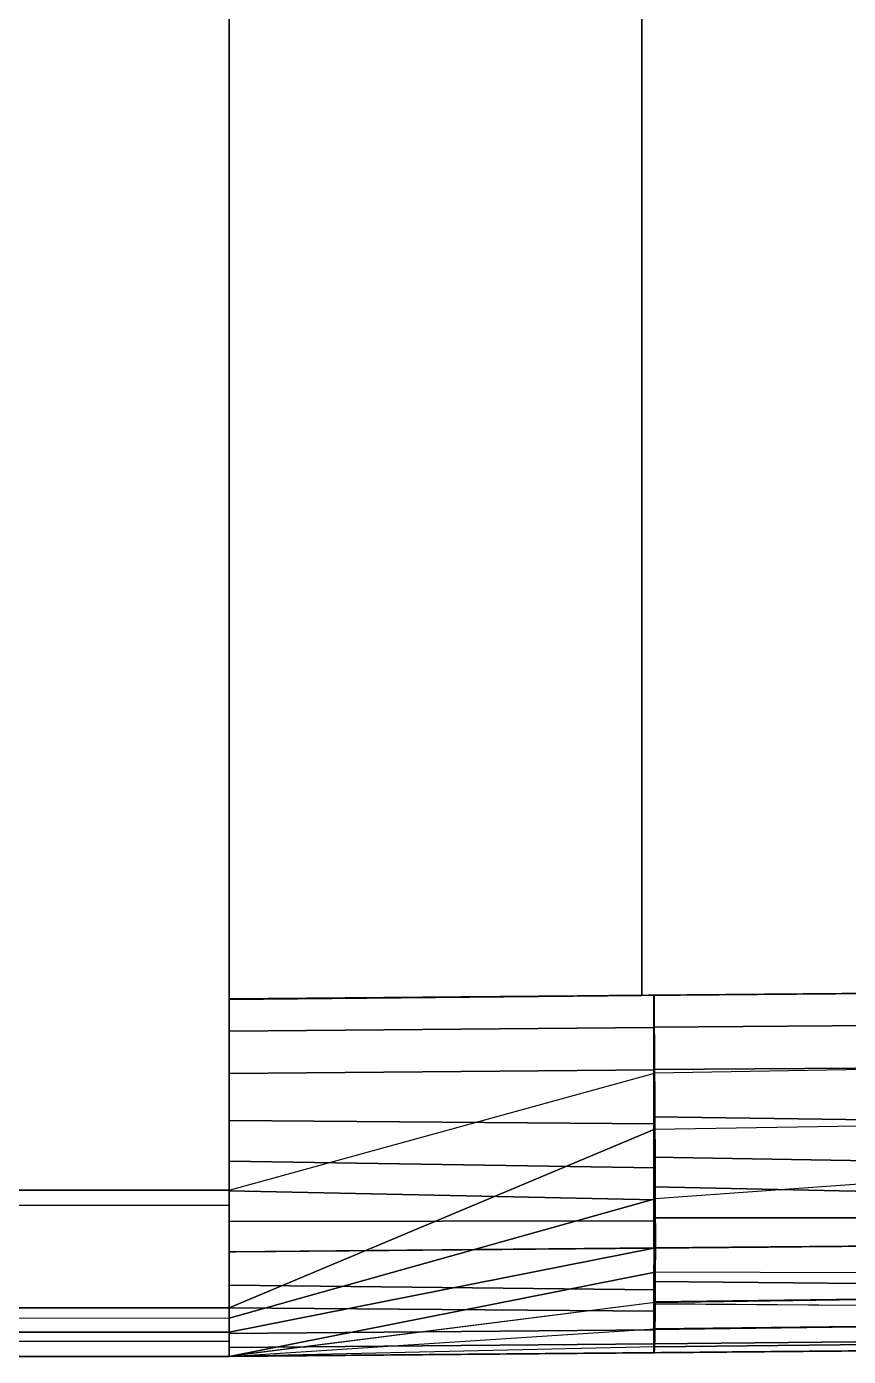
# Model space of a CAD drawing. Extents: x -229 to 199, y -36 to -26.
# Drawn here: x 195.985 to 197.468, y -35.628 to -33.227 of the extents above; entities that cross this region are included whole.
import ezdxf

# ---------------------------------------------------------------- set-up
doc = ezdxf.new("R2010")
doc.units = 0
doc.header["$MEASUREMENT"] = 0
doc.layers.add('IGES level 0', color=253, linetype='Continuous')

msp = doc.modelspace()

# ---------------------------------------------------------------- linework, layer by layer
for points in [[(196.3508, -26.4277, -7.8455), (196.3508, -35.3277, -7.8455), (142.107, -35.3277, -7.8455), (142.107, -26.4277, -7.8455)], [(196.3508, -26.4277, -17.3455), (196.3508, -35.3277, -17.3455), (142.107, -35.3277, -17.3455), (142.107, -26.4277, -17.3455)], [(197.8403, -34.9695, -7.8585), (196.3507, -34.9841, -7.8455), (196.3508, -30.8777, -7.8455), (197.8403, -30.8777, -7.8585)], [(197.8402, -34.969, -17.3325), (197.8406, -30.8777, -17.3325), (196.3507, -30.8777, -17.3455), (196.3507, -34.9825, -17.3455)], [(196.3507, -34.9841, -7.8455), (196.3507, -35.3277, -7.8455), (197.1184, -35.1162, -7.8676), (197.1173, -34.9758, -7.8521)], [(196.3507, -35.0405, -17.3428), (196.3507, -34.9825, -17.3455), (197.1173, -34.9758, -17.3388), (197.1178, -35.0338, -17.3362)], [(197.1173, -35.0336, -17.3361), (197.1173, -34.9757, -17.3387), (197.8403, -34.969, -17.3325), (197.8412, -35.0281, -17.3297)], [(196.3507, -35.1168, -17.3313), (196.3507, -35.0405, -17.3428), (197.1178, -35.0338, -17.3362), (197.1184, -35.1101, -17.3246)], [(197.1173, -35.1099, -17.3246), (197.1173, -35.0336, -17.3361), (197.8412, -35.0281, -17.3297), (197.8445, -35.105, -17.3178)], [(196.3507, -35.2021, -17.307), (196.3507, -35.1168, -17.3313), (197.1184, -35.1101, -17.3246), (197.119, -35.2077, -17.2957)], [(196.3507, -35.3277, -7.8455), (197.1184, -35.1162, -7.8676), (197.119, -35.2178, -7.8992), (196.3507, -35.5399, -7.9333)], [(197.1173, -35.1952, -17.3002), (197.1173, -35.1099, -17.3246), (197.8445, -35.105, -17.3178), (197.8529, -35.2057, -17.2872)], [(197.1184, -35.1162, -7.8676), (197.119, -35.2178, -7.8992), (197.8528, -35.2057, -7.9037), (197.8444, -35.1036, -7.8728)], [(196.3507, -35.2752, -17.2753), (196.3507, -35.2021, -17.307), (197.119, -35.2077, -17.2957), (197.1193, -35.2871, -17.2587)], [(197.1173, -35.2683, -17.2686), (197.1173, -35.1952, -17.3002), (197.8529, -35.2057, -17.2872), (197.862, -35.2807, -17.2522)], [(197.119, -35.2178, -7.8992), (197.1195, -35.343, -7.9668), (196.3507, -35.5585, -7.9782), (196.3507, -35.5399, -7.9333)], [(196.3507, -35.3286, -17.2448), (196.3507, -35.2752, -17.2753), (197.1193, -35.2872, -17.2587), (197.1195, -35.3448, -17.2228)], [(197.1173, -35.3218, -17.2381), (197.1173, -35.2683, -17.2686), (197.8622, -35.2806, -17.2521), (197.8714, -35.3376, -17.2167)], [(197.1195, -35.343, -7.9668), (197.1197, -35.432, -8.0411), (197.8885, -35.4253, -8.0479), (197.8634, -35.2895, -7.9439)], [(196.3508, -35.3277, -7.8455), (196.3508, -35.5399, -7.9333), (142.107, -35.5399, -7.9333), (142.1079, -35.3277, -7.8455)], [(196.3508, -35.3547, -17.3442), (196.3508, -35.5399, -17.2576), (142.107, -35.5399, -17.2576), (142.107, -35.3277, -17.3455)], [(196.3507, -35.3843, -17.2051), (196.3507, -35.3286, -17.2448), (197.1195, -35.3448, -17.2228), (197.1196, -35.3829, -17.1941)], [(197.1173, -35.3775, -17.1984), (197.1173, -35.3218, -17.2381), (197.8714, -35.3376, -17.2167), (197.8793, -35.3773, -17.1866)], [(197.1195, -35.343, -7.9668), (197.1198, -35.432, -8.0411), (196.3507, -35.5838, -8.0394), (196.3507, -35.5585, -7.9782)], [(196.3507, -35.4388, -17.1565), (196.3507, -35.3843, -17.2051), (197.1196, -35.3829, -17.1941), (197.1197, -35.432, -17.1498)], [(197.1173, -35.4319, -17.1498), (197.1173, -35.3775, -17.1984), (197.8793, -35.3773, -17.1866), (197.8885, -35.4254, -17.143)], [(197.1198, -35.432, -8.0411), (197.1196, -35.4754, -8.089), (196.3507, -35.6277, -8.1455), (196.3507, -35.5838, -8.0394)], [(196.3507, -35.4992, -17.0867), (196.351, -35.4388, -17.1565), (197.1197, -35.432, -17.1498), (197.1195, -35.5075, -17.059)], [(197.1173, -35.4923, -17.08), (197.1177, -35.4319, -17.1498), (197.8885, -35.4254, -17.143), (197.8712, -35.4996, -17.0543)], [(197.1196, -35.4754, -8.089), (197.1194, -35.5304, -8.1677), (196.3507, -35.6277, -8.227), (196.3507, -35.6277, -8.1455)], [(197.1196, -35.4754, -8.089), (197.1194, -35.5304, -8.1677), (197.8659, -35.5198, -8.1673), (197.8769, -35.4781, -8.1074)], [(196.3507, -35.5399, -17.0253), (196.3507, -35.4992, -17.0867), (197.1195, -35.5075, -17.059), (197.1193, -35.546, -16.9955)], [(197.1173, -35.533, -17.0186), (197.1173, -35.4923, -17.08), (197.8712, -35.4996, -17.0543), (197.8611, -35.5389, -16.9898)], [(197.1194, -35.5294, -8.1662), (197.119, -35.5777, -8.2649), (197.8528, -35.5695, -8.2675), (197.8659, -35.5198, -8.1673)], [(196.3507, -35.5585, -7.9782), (196.3507, -35.5838, -8.0394), (142.107, -35.6049, -8.0307), (142.107, -35.5399, -7.9333)], [(196.3508, -35.5399, -17.2576), (196.3508, -35.6008, -17.1697), (142.107, -35.6008, -17.1697), (142.107, -35.5399, -17.2576)], [(196.3568, -35.627, -8.2265), (196.3507, -35.6277, -8.3806), (197.119, -35.5777, -8.2649), (197.1194, -35.5304, -8.1677)], [(196.3507, -35.5862, -16.9279), (196.3507, -35.5399, -17.0253), (197.1193, -35.546, -16.9955), (197.119, -35.5795, -16.9212)], [(197.1173, -35.5794, -16.9212), (197.1173, -35.533, -17.0186), (197.8614, -35.5377, -16.9918), (197.8528, -35.5695, -16.9233)], [(197.1173, -35.6048, -16.8367), (197.1173, -35.5794, -16.9212), (197.8528, -35.5695, -16.9233), (197.8451, -35.5979, -16.8325)], [(197.119, -35.5777, -8.2649), (197.1183, -35.6104, -8.3807), (197.8438, -35.6028, -8.3804), (197.8528, -35.5695, -8.2675)], [(196.3507, -35.5838, -8.0394), (196.3508, -35.6277, -8.1455), (142.107, -35.6277, -8.1455), (142.107, -35.6049, -8.0307)], [(142.107, -35.6008, -17.1697), (142.107, -35.6277, -17.0455), (196.3508, -35.6277, -17.0455), (196.3508, -35.6008, -17.1697)], [(197.119, -35.5777, -8.2649), (197.1183, -35.6104, -8.3807), (196.3507, -35.6277, -8.4891), (196.3507, -35.6277, -8.3806)], [(196.3507, -35.6117, -16.8434), (196.3507, -35.5862, -16.9279), (197.119, -35.5795, -16.9212), (197.1184, -35.605, -16.8367)], [(197.1173, -35.621, -16.6936), (197.1173, -35.6048, -16.8367), (197.8452, -35.5977, -16.8332), (197.8407, -35.6147, -16.6872)], [(196.3507, -35.6277, -16.6936), (196.3507, -35.6117, -16.8434), (197.1184, -35.605, -16.8367), (197.1173, -35.621, -16.6936)], [(196.3507, -35.6277, -8.4907), (197.0955, -35.6212, -8.4972), (197.0955, -35.6212, -16.6936), (196.3507, -35.6277, -16.6936)], [(197.0955, -35.6212, -16.6937), (197.8403, -35.6147, -16.6872), (197.8403, -35.6147, -8.5037), (197.0955, -35.6212, -8.5037)], [(197.1183, -35.6104, -8.3807), (197.1173, -35.621, -8.4974), (197.8403, -35.6147, -8.5037), (197.8438, -35.6028, -8.3804)], [(196.3508, -35.6277, -17.0455), (196.3507, -35.6277, -8.1455), (142.107, -35.6277, -8.1455), (142.107, -35.6277, -17.0455)]]:
    msp.add_3dface(points)
at = {"layer": 'IGES level 0', "color": 253}
for points in [[(196.3508, -35.3277, -7.8455), (196.3508, -30.8777, -7.8455), (196.3508, -26.4277, -7.8455)], [(196.3508, -26.4277, -7.8455), (196.3508, -30.8777, -7.8455), (196.3508, -35.3277, -7.8455)], [(196.3508, -35.3277, -17.3455), (196.3508, -30.8777, -17.3455), (196.3508, -26.4277, -17.3455)], [(196.3508, -26.4277, -17.3455), (196.3508, -30.8777, -17.3455), (196.3508, -35.3277, -17.3455)], [(196.3508, -27.3277, -8.8455), (196.3508, -30.8777, -8.8455), (196.3508, -34.4277, -8.8455)], [(196.3508, -34.4277, -8.8455), (196.3508, -30.8777, -8.8455), (196.3508, -27.3277, -8.8455)], [(196.3508, -35.3277, -7.8455), (169.2289, -35.3277, -7.8455), (142.107, -35.3277, -7.8455)], [(142.107, -35.3277, -17.3455), (169.2289, -35.3277, -17.3455), (196.3508, -35.3277, -17.3455)], [(142.107, -35.3277, -7.8455), (169.2289, -35.3277, -7.8455), (196.3508, -35.3277, -7.8455)], [(196.3508, -35.3277, -17.3455), (169.2289, -35.3277, -17.3455), (142.107, -35.3277, -17.3455)], [(196.3508, -35.5399, -7.9333), (169.2289, -35.5399, -7.9333), (142.107, -35.5399, -7.9333)], [(196.3508, -35.5399, -17.2576), (169.2289, -35.5399, -17.2576), (142.107, -35.5399, -17.2576)], [(142.107, -35.6277, -8.1455), (169.2289, -35.6277, -8.1455), (196.3508, -35.6277, -8.1455)], [(196.3508, -35.6277, -17.0455), (169.2289, -35.6277, -17.0455), (142.107, -35.6277, -17.0455)], [(196.3508, -35.6277, -8.1455), (169.2289, -35.6277, -8.1455), (142.107, -35.6277, -8.1455)], [(142.107, -35.6277, -17.0455), (169.2289, -35.6277, -17.0455), (196.3508, -35.6277, -17.0455)]]:
    msp.add_open_spline(points, degree=2, dxfattribs=at)
at = {"layer": 'IGES level 0'}
for points in [[(196.3508, -34.9825, -17.3455), (196.3508, -30.8777, -17.3455), (196.3508, -26.7729, -17.3455)], [(196.3508, -26.7729, -7.8455), (196.3508, -30.8777, -7.8455), (196.3508, -34.9825, -7.8455)], [(196.3508, -26.7729, -17.3455), (196.3508, -30.8777, -17.3455), (196.3508, -34.9825, -17.3455)], [(196.3508, -34.9825, -7.8455), (196.3508, -30.8777, -7.8455), (196.3508, -26.7729, -7.8455)], [(197.0954, -34.976, -17.339), (197.0954, -30.8777, -17.339), (197.0954, -26.7794, -17.339)], [(197.0955, -26.7794, -17.339), (197.0955, -30.8777, -17.339), (197.0955, -34.976, -17.339)], [(197.0955, -26.7794, -7.852), (197.0955, -30.8777, -7.852), (197.0955, -34.976, -7.852)], [(197.0955, -26.7794, -17.339), (197.0955, -30.8777, -17.339), (197.0955, -34.976, -17.339)]]:
    msp.add_open_spline(points, degree=2, dxfattribs=at)
at = {"layer": 'IGES level 0', "color": 253, "extrusion": (1, 0, 0)}
for points in [[(196.3508, -34.4277, -8.8455), (196.3508, -34.5449, -8.8455), (196.3508, -34.6277, -8.9283), (196.3508, -34.6277, -9.0455)], [(196.3508, -34.6277, -9.0455), (196.3508, -34.6277, -8.9283), (196.3508, -34.5449, -8.8455), (196.3508, -34.4277, -8.8455)]]:
    msp.add_rational_spline(points, [1, 0.804737854124, 0.804737854124, 1], degree=3, dxfattribs=at)
at = {"layer": 'IGES level 0', "extrusion": (-0.008727, 0.999962, 0)}
for points in [[(197.8403, -34.9695, -7.8585), (197.0955, -34.976, -7.852), (196.3508, -34.9825, -7.8455)], [(196.3508, -34.9825, -17.3455), (197.0955, -34.976, -17.339), (197.8403, -34.9695, -17.3325)], [(197.8403, -34.9695, -17.3325), (197.0955, -34.976, -17.339), (196.3508, -34.9825, -17.3455)], [(196.3508, -34.9825, -7.8455), (197.0955, -34.976, -7.852), (197.8403, -34.9695, -7.8585)], [(196.351, -35.4388, -17.1565), (197.1198, -35.432, -17.1498), (197.8886, -35.4253, -17.1431)], [(196.3511, -35.4388, -8.0344), (197.1199, -35.432, -8.0411), (197.8887, -35.4253, -8.0479)], [(196.3511, -35.4388, -17.1565), (197.1199, -35.432, -17.1498), (197.8887, -35.4253, -17.1431)], [(196.3507, -35.6277, -8.4907), (197.0955, -35.6212, -8.4972), (197.8403, -35.6147, -8.5037)], [(197.8403, -35.6147, -8.5037), (197.0955, -35.6212, -8.4972), (196.3507, -35.6277, -8.4907)], [(196.3508, -35.6277, -8.4907), (197.0955, -35.6212, -8.4972), (197.8403, -35.6147, -8.5037)], [(197.8403, -35.6147, -16.6872), (197.0955, -35.6212, -16.6937), (196.3508, -35.6277, -16.7002)], [(196.3508, -35.6277, -16.7002), (197.0955, -35.6212, -16.6937), (197.8403, -35.6147, -16.6872)], [(197.8403, -35.6147, -8.5037), (197.0955, -35.6212, -8.4972), (196.3508, -35.6277, -8.4907)]]:
    msp.add_open_spline(points, degree=2, dxfattribs=at)
at = {"layer": 'IGES level 0', "extrusion": (0.999924, 0.008726, 0.008726)}
for points in [[(197.1173, -35.621, -16.6936), (197.1206, -35.621, -17.0715), (197.1206, -35.3538, -17.3387), (197.1173, -34.9758, -17.3388)], [(197.1174, -35.621, -16.6936), (197.1207, -35.621, -17.0715), (197.1207, -35.3538, -17.3387), (197.1174, -34.9758, -17.3388)]]:
    msp.add_rational_spline(points, [1, 0.804755803081, 0.804755803081, 1], degree=3, dxfattribs=at)
at = {"layer": 'IGES level 0', "extrusion": (-0.999924, -0.008726, 0.008726)}
msp.add_rational_spline([(197.1174, -34.9758, -7.8521), (197.1207, -35.3538, -7.8522), (197.1207, -35.621, -8.1194), (197.1174, -35.621, -8.4974)], [1, 0.804755803081, 0.804755803081, 1], degree=3, dxfattribs=at)
at = {"layer": 'IGES level 0', "extrusion": (-1, -3.008e-13, 3.008e-13)}
for points in [[(196.3508, -34.9825, -7.8455), (196.3508, -35.3605, -7.8455), (196.3508, -35.6277, -8.1127), (196.3508, -35.6277, -8.4907)], [(196.3508, -35.6277, -8.4907), (196.3508, -35.6277, -8.1127), (196.3508, -35.3605, -7.8455), (196.3508, -34.9825, -7.8455)]]:
    msp.add_rational_spline(points, [1, 0.804755803081, 0.804755803081, 1], degree=3, dxfattribs=at)
at = {"layer": 'IGES level 0', "extrusion": (1, 3.008e-13, 3.008e-13)}
for points in [[(196.3508, -35.6277, -16.7002), (196.3508, -35.6277, -17.0782), (196.3508, -35.3605, -17.3455), (196.3508, -34.9825, -17.3455)], [(196.3508, -34.9825, -17.3455), (196.3508, -35.3605, -17.3455), (196.3508, -35.6277, -17.0782), (196.3508, -35.6277, -16.7002)]]:
    msp.add_rational_spline(points, [1, 0.804755803081, 0.804755803081, 1], degree=3, dxfattribs=at)
at = {"layer": 'IGES level 0', "color": 253, "extrusion": (-1, -3.235e-13, 6.469e-13)}
for points in [[(196.3508, -35.6277, -8.1455), (196.3508, -35.6277, -7.9697), (196.3508, -35.5035, -7.8455), (196.3508, -35.3277, -7.8455)], [(196.3508, -35.3277, -7.8455), (196.3508, -35.5035, -7.8455), (196.3508, -35.6277, -7.9697), (196.3508, -35.6277, -8.1455)]]:
    msp.add_rational_spline(points, [1, 0.804737854124, 0.804737854124, 1], degree=3, dxfattribs=at)
at = {"layer": 'IGES level 0', "color": 253, "extrusion": (1, -4.852e-13, -1.617e-13)}
for points in [[(196.3508, -35.3277, -17.3455), (196.3508, -35.5035, -17.3455), (196.3508, -35.6277, -17.2212), (196.3508, -35.6277, -17.0455)], [(196.3508, -35.6277, -17.0455), (196.3508, -35.6277, -17.2212), (196.3508, -35.5035, -17.3455), (196.3508, -35.3277, -17.3455)]]:
    msp.add_rational_spline(points, [1, 0.804737854124, 0.804737854124, 1], degree=3, dxfattribs=at)
at = {"layer": 'IGES level 0', "extrusion": (1, 0, 0)}
for points in [[(197.0955, -35.6212, -16.6937), (197.0955, -35.6212, -12.5955), (197.0955, -35.6212, -8.4972)], [(196.3508, -35.6277, -8.4907), (196.3508, -35.6277, -12.5955), (196.3508, -35.6277, -16.7002)], [(196.3508, -35.6277, -16.7002), (196.3508, -35.6277, -12.5955), (196.3508, -35.6277, -8.4907)]]:
    msp.add_open_spline(points, degree=2, dxfattribs=at)
at = {"layer": 'IGES level 0', "color": 253, "extrusion": (1, 0, 0)}
for points in [[(196.3508, -35.6277, -17.0455), (196.3508, -35.6277, -12.5955), (196.3508, -35.6277, -8.1455)], [(196.3508, -35.6277, -8.1455), (196.3508, -35.6277, -12.5955), (196.3508, -35.6277, -17.0455)]]:
    msp.add_open_spline(points, degree=2, dxfattribs=at)

doc.saveas('drawing.dxf')
